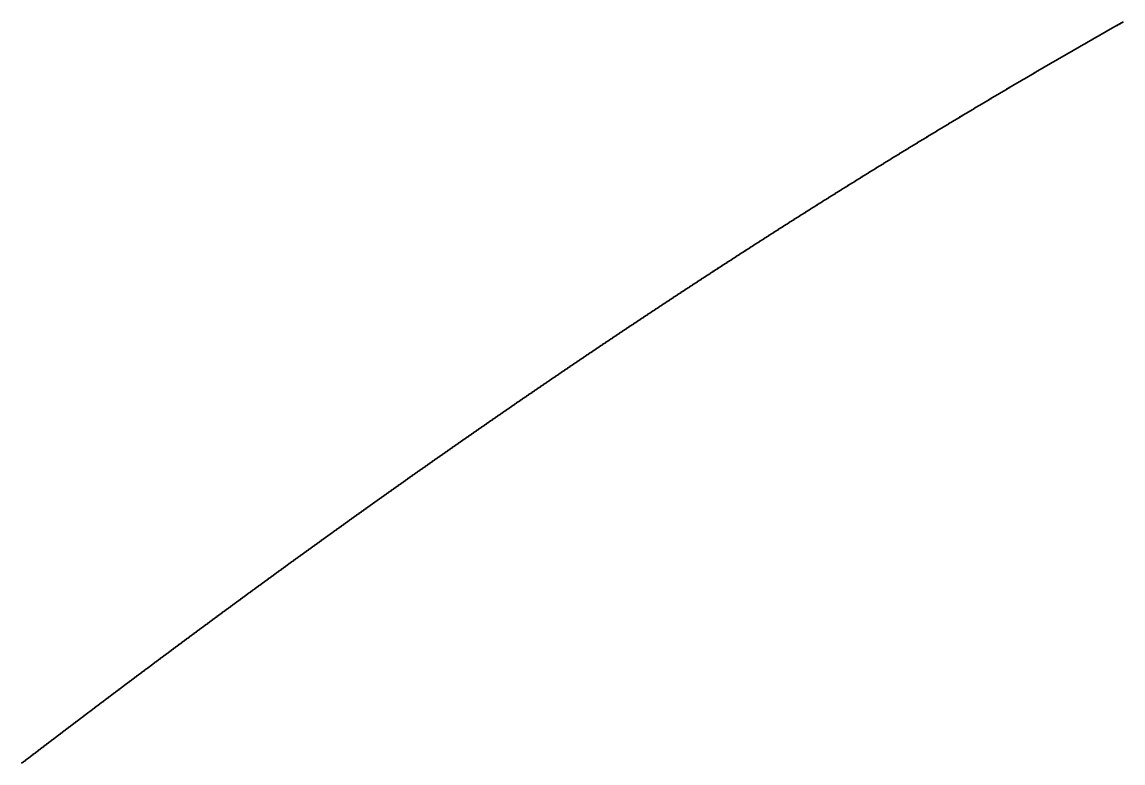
# Model space of a CAD drawing. Header units: metres. Extents: x 0 to 360, y 0 to 49.
# Drawn here: x 78.76 to 90, y 34.67 to 42.23 of the extents above; entities that cross this region are included whole.
import ezdxf

# ---------------------------------------------------------------- set-up
doc = ezdxf.new("R2010")
doc.units = ezdxf.units.M

msp = doc.modelspace()

# ---------------------------------------------------------------- linework, layer by layer
for p in [(89.847, 42.148), (89.853, 42.151), (89.859, 42.155), (89.865, 42.158), (89.871, 42.162), (89.877, 42.165), (89.883, 42.168), (89.889, 42.172), (89.895, 42.175), (89.901, 42.178), (89.906, 42.182), (89.912, 42.185), (89.918, 42.188), (89.924, 42.192), (89.93, 42.195), (89.936, 42.198), (89.942, 42.202), (89.948, 42.205), (89.954, 42.208), (89.96, 42.212), (89.966, 42.215), (89.972, 42.219), (89.977, 42.222), (89.983, 42.225), (89.989, 42.229), (89.995, 42.232), (89.652, 42.037), (89.658, 42.04), (89.664, 42.043), (89.67, 42.047), (89.676, 42.05), (89.682, 42.054), (89.688, 42.057), (89.693, 42.06), (89.699, 42.064), (89.705, 42.067), (89.711, 42.071), (89.717, 42.074), (89.723, 42.077), (89.729, 42.081), (89.735, 42.084), (89.741, 42.087), (89.747, 42.091), (89.753, 42.094), (89.759, 42.098), (89.764, 42.101), (89.77, 42.104), (89.776, 42.108), (89.782, 42.111), (89.788, 42.114), (89.794, 42.118), (89.8, 42.121), (89.806, 42.125), (89.812, 42.128), (89.818, 42.131), (89.824, 42.135), (89.83, 42.138), (89.835, 42.141), (89.841, 42.145), (89.457, 41.924), (89.463, 41.928), (89.469, 41.931), (89.475, 41.935), (89.48, 41.938), (89.486, 41.941), (89.492, 41.945), (89.498, 41.948), (89.504, 41.952), (89.51, 41.955), (89.516, 41.959), (89.522, 41.962), (89.528, 41.965), (89.534, 41.969), (89.54, 41.972), (89.546, 41.976), (89.551, 41.979), (89.557, 41.982), (89.563, 41.986), (89.569, 41.989), (89.575, 41.993), (89.581, 41.996), (89.587, 41.999), (89.593, 42.003), (89.599, 42.006), (89.605, 42.01), (89.611, 42.013), (89.617, 42.016), (89.622, 42.02), (89.628, 42.023), (89.634, 42.026), (89.64, 42.03), (89.646, 42.033), (89.261, 41.811), (89.267, 41.815), (89.273, 41.818), (89.279, 41.822), (89.285, 41.825), (89.291, 41.829), (89.297, 41.832), (89.303, 41.835), (89.309, 41.839), (89.315, 41.842), (89.321, 41.846), (89.327, 41.849), (89.332, 41.853), (89.338, 41.856), (89.344, 41.859), (89.35, 41.863), (89.356, 41.866), (89.362, 41.87), (89.368, 41.873), (89.374, 41.877), (89.38, 41.88), (89.386, 41.883), (89.392, 41.887), (89.398, 41.89), (89.404, 41.894), (89.409, 41.897), (89.415, 41.9), (89.421, 41.904), (89.427, 41.907), (89.433, 41.911), (89.439, 41.914), (89.445, 41.918), (89.451, 41.921), (89.066, 41.697), (89.072, 41.701), (89.078, 41.704), (89.084, 41.708), (89.09, 41.711), (89.096, 41.715), (89.102, 41.718), (89.108, 41.722), (89.113, 41.725), (89.119, 41.729), (89.125, 41.732), (89.131, 41.735), (89.137, 41.739), (89.143, 41.742), (89.149, 41.746), (89.155, 41.749), (89.161, 41.753), (89.167, 41.756), (89.173, 41.76), (89.179, 41.763), (89.185, 41.767), (89.19, 41.77), (89.196, 41.773), (89.202, 41.777), (89.208, 41.78), (89.214, 41.784), (89.22, 41.787), (89.226, 41.791), (89.232, 41.794), (89.238, 41.798), (89.244, 41.801), (89.25, 41.804), (89.256, 41.808), (88.877, 41.586), (88.882, 41.59), (88.888, 41.593), (88.894, 41.597), (88.9, 41.6), (88.906, 41.604), (88.912, 41.607), (88.918, 41.611), (88.924, 41.614), (88.93, 41.617), (88.936, 41.621), (88.942, 41.624), (88.948, 41.628), (88.954, 41.631), (88.959, 41.635), (88.965, 41.638), (88.971, 41.642), (88.977, 41.645), (88.983, 41.649), (88.989, 41.652), (88.995, 41.656), (89.001, 41.659), (89.007, 41.663), (89.013, 41.666), (89.019, 41.67), (89.025, 41.673), (89.031, 41.677), (89.036, 41.68), (89.042, 41.684), (89.048, 41.687), (89.054, 41.69), (89.06, 41.694), (88.687, 41.474), (88.693, 41.478), (88.699, 41.481), (88.705, 41.485), (88.711, 41.488), (88.717, 41.492), (88.723, 41.495), (88.728, 41.499), (88.734, 41.502), (88.74, 41.506), (88.746, 41.509), (88.752, 41.513), (88.758, 41.516), (88.764, 41.52), (88.77, 41.523), (88.776, 41.527), (88.782, 41.53), (88.788, 41.534), (88.794, 41.537), (88.8, 41.541), (88.805, 41.544), (88.811, 41.548), (88.817, 41.551), (88.823, 41.555), (88.829, 41.558), (88.835, 41.562), (88.841, 41.565), (88.847, 41.569), (88.853, 41.572), (88.859, 41.576), (88.865, 41.579), (88.871, 41.583), (88.497, 41.361), (88.503, 41.365), (88.509, 41.368), (88.515, 41.372), (88.521, 41.375), (88.527, 41.379), (88.533, 41.382), (88.539, 41.386), (88.545, 41.389), (88.551, 41.393), (88.557, 41.397), (88.563, 41.4), (88.569, 41.404), (88.574, 41.407), (88.58, 41.411), (88.586, 41.414), (88.592, 41.418), (88.598, 41.421), (88.604, 41.425), (88.61, 41.428), (88.616, 41.432), (88.622, 41.435), (88.628, 41.439), (88.634, 41.442), (88.64, 41.446), (88.646, 41.449), (88.651, 41.453), (88.657, 41.456), (88.663, 41.46), (88.669, 41.463), (88.675, 41.467), (88.681, 41.471), (88.308, 41.248), (88.314, 41.251), (88.32, 41.255), (88.326, 41.258), (88.331, 41.262), (88.337, 41.265), (88.343, 41.269), (88.349, 41.272), (88.355, 41.276), (88.361, 41.28), (88.367, 41.283), (88.373, 41.287), (88.379, 41.29), (88.385, 41.294), (88.391, 41.297), (88.397, 41.301), (88.403, 41.304), (88.408, 41.308), (88.414, 41.312), (88.42, 41.315), (88.426, 41.319), (88.432, 41.322), (88.438, 41.326), (88.444, 41.329), (88.45, 41.333), (88.456, 41.336), (88.462, 41.34), (88.468, 41.343), (88.474, 41.347), (88.48, 41.351), (88.486, 41.354), (88.491, 41.358), (88.124, 41.137), (88.13, 41.14), (88.136, 41.144), (88.142, 41.148), (88.148, 41.151), (88.154, 41.155), (88.16, 41.158), (88.165, 41.162), (88.171, 41.165), (88.177, 41.169), (88.183, 41.173), (88.189, 41.176), (88.195, 41.18), (88.201, 41.183), (88.207, 41.187), (88.213, 41.19), (88.219, 41.194), (88.225, 41.198), (88.231, 41.201), (88.237, 41.205), (88.243, 41.208), (88.248, 41.212), (88.254, 41.215), (88.26, 41.219), (88.266, 41.223), (88.272, 41.226), (88.278, 41.23), (88.284, 41.233), (88.29, 41.237), (88.296, 41.24), (88.302, 41.244), (87.94, 41.025), (87.946, 41.029), (87.952, 41.032), (87.958, 41.036), (87.964, 41.04), (87.97, 41.043), (87.976, 41.047), (87.982, 41.05), (87.988, 41.054), (87.993, 41.058), (87.999, 41.061), (88.005, 41.065), (88.011, 41.068), (88.017, 41.072), (88.023, 41.076), (88.029, 41.079), (88.035, 41.083), (88.041, 41.086), (88.047, 41.09), (88.053, 41.094), (88.059, 41.097), (88.065, 41.101), (88.071, 41.104), (88.077, 41.108), (88.082, 41.112), (88.088, 41.115), (88.094, 41.119), (88.1, 41.122), (88.106, 41.126), (88.112, 41.13), (88.118, 41.133), (87.756, 40.913), (87.762, 40.917), (87.768, 40.92), (87.774, 40.924), (87.78, 40.927), (87.786, 40.931), (87.792, 40.935), (87.798, 40.938), (87.804, 40.942), (87.81, 40.946), (87.816, 40.949), (87.822, 40.953), (87.827, 40.957), (87.833, 40.96), (87.839, 40.964), (87.845, 40.967), (87.851, 40.971), (87.857, 40.975), (87.863, 40.978), (87.869, 40.982), (87.875, 40.985), (87.881, 40.989), (87.887, 40.993), (87.893, 40.996), (87.899, 41), (87.905, 41.004), (87.91, 41.007), (87.916, 41.011), (87.922, 41.014), (87.928, 41.018), (87.934, 41.022), (87.572, 40.8), (87.578, 40.804), (87.584, 40.807), (87.59, 40.811), (87.596, 40.815), (87.602, 40.818), (87.608, 40.822), (87.614, 40.826), (87.62, 40.829), (87.626, 40.833), (87.632, 40.837), (87.638, 40.84), (87.644, 40.844), (87.649, 40.847), (87.655, 40.851), (87.661, 40.855), (87.667, 40.858), (87.673, 40.862), (87.679, 40.866), (87.685, 40.869), (87.691, 40.873), (87.697, 40.877), (87.703, 40.88), (87.709, 40.884), (87.715, 40.888), (87.721, 40.891), (87.727, 40.895), (87.733, 40.898), (87.738, 40.902), (87.744, 40.906), (87.75, 40.909), (87.388, 40.686), (87.394, 40.69), (87.4, 40.694), (87.406, 40.697), (87.412, 40.701), (87.418, 40.705), (87.424, 40.708), (87.43, 40.712), (87.436, 40.716), (87.442, 40.719), (87.448, 40.723), (87.454, 40.727), (87.46, 40.73), (87.465, 40.734), (87.471, 40.738), (87.477, 40.741), (87.483, 40.745), (87.489, 40.749), (87.495, 40.752), (87.501, 40.756), (87.507, 40.76), (87.513, 40.763), (87.519, 40.767), (87.525, 40.771), (87.531, 40.774), (87.537, 40.778), (87.543, 40.782), (87.549, 40.785), (87.555, 40.789), (87.56, 40.793), (87.566, 40.796), (87.21, 40.576), (87.216, 40.579), (87.222, 40.583), (87.228, 40.587), (87.234, 40.59), (87.24, 40.594), (87.246, 40.598), (87.252, 40.601), (87.258, 40.605), (87.264, 40.609), (87.27, 40.613), (87.276, 40.616), (87.281, 40.62), (87.287, 40.624), (87.293, 40.627), (87.299, 40.631), (87.305, 40.635), (87.311, 40.638), (87.317, 40.642), (87.323, 40.646), (87.329, 40.649), (87.335, 40.653), (87.341, 40.657), (87.347, 40.661), (87.353, 40.664), (87.359, 40.668), (87.365, 40.672), (87.371, 40.675), (87.376, 40.679), (87.382, 40.683), (87.026, 40.461), (87.032, 40.464), (87.038, 40.468), (87.044, 40.472), (87.05, 40.475), (87.056, 40.479), (87.062, 40.483), (87.068, 40.487), (87.074, 40.49), (87.08, 40.494), (87.086, 40.498), (87.091, 40.501), (87.097, 40.505), (87.103, 40.509), (87.109, 40.513), (87.115, 40.516), (87.121, 40.52), (87.127, 40.524), (87.133, 40.527), (87.139, 40.531), (87.145, 40.535), (87.151, 40.539), (87.157, 40.542), (87.163, 40.546), (87.169, 40.55), (87.175, 40.553), (87.181, 40.557), (87.186, 40.561), (87.192, 40.564), (87.198, 40.568), (87.204, 40.572), (86.848, 40.348), (86.854, 40.352), (86.86, 40.356), (86.866, 40.36), (86.872, 40.363), (86.878, 40.367), (86.884, 40.371), (86.889, 40.375), (86.895, 40.378), (86.901, 40.382), (86.907, 40.386), (86.913, 40.39), (86.919, 40.393), (86.925, 40.397), (86.931, 40.401), (86.937, 40.405), (86.943, 40.408), (86.949, 40.412), (86.955, 40.416), (86.961, 40.419), (86.967, 40.423), (86.973, 40.427), (86.979, 40.431), (86.985, 40.434), (86.99, 40.438), (86.996, 40.442), (87.002, 40.446), (87.008, 40.449), (87.014, 40.453), (87.02, 40.457), (86.67, 40.236), (86.676, 40.24), (86.682, 40.243), (86.687, 40.247), (86.693, 40.251), (86.699, 40.255), (86.705, 40.258), (86.711, 40.262), (86.717, 40.266), (86.723, 40.27), (86.729, 40.273), (86.735, 40.277), (86.741, 40.281), (86.747, 40.285), (86.753, 40.288), (86.759, 40.292), (86.765, 40.296), (86.771, 40.3), (86.777, 40.303), (86.783, 40.307), (86.788, 40.311), (86.794, 40.315), (86.8, 40.318), (86.806, 40.322), (86.812, 40.326), (86.818, 40.33), (86.824, 40.333), (86.83, 40.337), (86.836, 40.341), (86.842, 40.345), (86.497, 40.126), (86.503, 40.13), (86.509, 40.134), (86.515, 40.138), (86.521, 40.141), (86.527, 40.145), (86.533, 40.149), (86.539, 40.153), (86.545, 40.156), (86.551, 40.16), (86.557, 40.164), (86.563, 40.168), (86.569, 40.172), (86.575, 40.175), (86.581, 40.179), (86.586, 40.183), (86.592, 40.187), (86.598, 40.19), (86.604, 40.194), (86.61, 40.198), (86.616, 40.202), (86.622, 40.206), (86.628, 40.209), (86.634, 40.213), (86.64, 40.217), (86.646, 40.221), (86.652, 40.224), (86.658, 40.228), (86.664, 40.232), (86.319, 40.012), (86.325, 40.016), (86.331, 40.02), (86.337, 40.024), (86.343, 40.027), (86.349, 40.031), (86.355, 40.035), (86.361, 40.039), (86.366, 40.043), (86.372, 40.046), (86.378, 40.05), (86.384, 40.054), (86.39, 40.058), (86.396, 40.062), (86.402, 40.065), (86.408, 40.069), (86.414, 40.073), (86.42, 40.077), (86.426, 40.081), (86.432, 40.084), (86.438, 40.088), (86.444, 40.092), (86.45, 40.096), (86.456, 40.1), (86.462, 40.103), (86.468, 40.107), (86.474, 40.111), (86.479, 40.115), (86.485, 40.119), (86.491, 40.122), (86.146, 39.901), (86.152, 39.905), (86.158, 39.909), (86.164, 39.913), (86.17, 39.917), (86.176, 39.92), (86.182, 39.924), (86.188, 39.928), (86.194, 39.932), (86.2, 39.936), (86.206, 39.94), (86.212, 39.943), (86.218, 39.947), (86.224, 39.951), (86.23, 39.955), (86.236, 39.959), (86.242, 39.963), (86.248, 39.966), (86.254, 39.97), (86.259, 39.974), (86.265, 39.978), (86.271, 39.982), (86.277, 39.985), (86.283, 39.989), (86.289, 39.993), (86.295, 39.997), (86.301, 40.001), (86.307, 40.005), (86.313, 40.008), (85.968, 39.786), (85.974, 39.79), (85.98, 39.794), (85.986, 39.798), (85.992, 39.801), (85.998, 39.805), (86.004, 39.809), (86.01, 39.813), (86.016, 39.817), (86.022, 39.821), (86.027, 39.825), (86.033, 39.828), (86.039, 39.832), (86.045, 39.836), (86.051, 39.84), (86.057, 39.844), (86.063, 39.848), (86.069, 39.851), (86.075, 39.855), (86.081, 39.859), (86.087, 39.863), (86.093, 39.867), (86.099, 39.871), (86.105, 39.874), (86.111, 39.878), (86.117, 39.882), (86.123, 39.886), (86.129, 39.89), (86.135, 39.894), (86.141, 39.897), (85.795, 39.674), (85.801, 39.678), (85.807, 39.682), (85.813, 39.686), (85.819, 39.689), (85.825, 39.693), (85.831, 39.697), (85.837, 39.701), (85.843, 39.705), (85.849, 39.709), (85.855, 39.713), (85.861, 39.717), (85.867, 39.72), (85.873, 39.724), (85.879, 39.728), (85.885, 39.732), (85.891, 39.736), (85.897, 39.74), (85.903, 39.744), (85.908, 39.747), (85.914, 39.751), (85.92, 39.755), (85.926, 39.759), (85.932, 39.763), (85.938, 39.767), (85.944, 39.771), (85.95, 39.774), (85.956, 39.778), (85.962, 39.782), (85.623, 39.561), (85.629, 39.565), (85.635, 39.569), (85.641, 39.573), (85.647, 39.577), (85.653, 39.581), (85.658, 39.585), (85.664, 39.589), (85.67, 39.592), (85.676, 39.596), (85.682, 39.6), (85.688, 39.604), (85.694, 39.608), (85.7, 39.612), (85.706, 39.616), (85.712, 39.62), (85.718, 39.624), (85.724, 39.627), (85.73, 39.631), (85.736, 39.635), (85.742, 39.639), (85.748, 39.643), (85.754, 39.647), (85.76, 39.651), (85.766, 39.655), (85.772, 39.658), (85.778, 39.662), (85.783, 39.666), (85.789, 39.67), (85.456, 39.452), (85.462, 39.456), (85.468, 39.46), (85.474, 39.464), (85.48, 39.468), (85.486, 39.472), (85.492, 39.475), (85.498, 39.479), (85.504, 39.483), (85.51, 39.487), (85.516, 39.491), (85.522, 39.495), (85.527, 39.499), (85.533, 39.503), (85.539, 39.507), (85.545, 39.511), (85.551, 39.514), (85.557, 39.518), (85.563, 39.522), (85.569, 39.526), (85.575, 39.53), (85.581, 39.534), (85.587, 39.538), (85.593, 39.542), (85.599, 39.546), (85.605, 39.55), (85.611, 39.554), (85.617, 39.557), (85.283, 39.338), (85.289, 39.342), (85.295, 39.346), (85.301, 39.35), (85.307, 39.354), (85.313, 39.358), (85.319, 39.362), (85.325, 39.366), (85.331, 39.37), (85.337, 39.373), (85.343, 39.377), (85.349, 39.381), (85.355, 39.385), (85.361, 39.389), (85.367, 39.393), (85.373, 39.397), (85.379, 39.401), (85.385, 39.405), (85.39, 39.409), (85.396, 39.413), (85.402, 39.417), (85.408, 39.421), (85.414, 39.425), (85.42, 39.428), (85.426, 39.432), (85.432, 39.436), (85.438, 39.44), (85.444, 39.444), (85.45, 39.448), (85.116, 39.228), (85.122, 39.232), (85.128, 39.236), (85.134, 39.239), (85.14, 39.243), (85.146, 39.247), (85.152, 39.251), (85.158, 39.255), (85.164, 39.259), (85.17, 39.263), (85.176, 39.267), (85.182, 39.271), (85.188, 39.275), (85.194, 39.279), (85.2, 39.283), (85.206, 39.287), (85.212, 39.291), (85.218, 39.295), (85.224, 39.299), (85.23, 39.303), (85.236, 39.307), (85.242, 39.311), (85.248, 39.314), (85.253, 39.318), (85.259, 39.322), (85.265, 39.326), (85.271, 39.33), (85.277, 39.334), (84.944, 39.113), (84.95, 39.117), (84.955, 39.121), (84.961, 39.125), (84.967, 39.129), (84.973, 39.132), (84.979, 39.136), (84.985, 39.14), (84.991, 39.144), (84.997, 39.148), (85.003, 39.152), (85.009, 39.156), (85.015, 39.16), (85.021, 39.164), (85.027, 39.168), (85.033, 39.172), (85.039, 39.176), (85.045, 39.18), (85.051, 39.184), (85.057, 39.188), (85.063, 39.192), (85.069, 39.196), (85.075, 39.2), (85.081, 39.204), (85.087, 39.208), (85.093, 39.212), (85.099, 39.216), (85.104, 39.22), (85.11, 39.224), (84.777, 39.001), (84.783, 39.005), (84.789, 39.009), (84.794, 39.013), (84.8, 39.017), (84.806, 39.021), (84.812, 39.025), (84.818, 39.029), (84.824, 39.033), (84.83, 39.037), (84.836, 39.041), (84.842, 39.045), (84.848, 39.049), (84.854, 39.053), (84.86, 39.057), (84.866, 39.061), (84.872, 39.065), (84.878, 39.069), (84.884, 39.073), (84.89, 39.077), (84.896, 39.081), (84.902, 39.085), (84.908, 39.089), (84.914, 39.093), (84.92, 39.097), (84.926, 39.101), (84.932, 39.105), (84.938, 39.109), (84.61, 38.889), (84.616, 38.893), (84.622, 38.897), (84.627, 38.901), (84.633, 38.905), (84.639, 38.909), (84.645, 38.913), (84.651, 38.917), (84.657, 38.921), (84.663, 38.925), (84.669, 38.929), (84.675, 38.933), (84.681, 38.937), (84.687, 38.941), (84.693, 38.945), (84.699, 38.949), (84.705, 38.953), (84.711, 38.957), (84.717, 38.961), (84.723, 38.965), (84.729, 38.969), (84.735, 38.973), (84.741, 38.977), (84.747, 38.981), (84.753, 38.985), (84.759, 38.989), (84.765, 38.993), (84.771, 38.997), (84.443, 38.776), (84.448, 38.78), (84.454, 38.784), (84.46, 38.788), (84.466, 38.792), (84.472, 38.796), (84.478, 38.8), (84.484, 38.804), (84.49, 38.808), (84.496, 38.812), (84.502, 38.816), (84.508, 38.82), (84.514, 38.825), (84.52, 38.829), (84.526, 38.833), (84.532, 38.837), (84.538, 38.841), (84.544, 38.845), (84.55, 38.849), (84.556, 38.853), (84.562, 38.857), (84.568, 38.861), (84.574, 38.865), (84.58, 38.869), (84.586, 38.873), (84.592, 38.877), (84.598, 38.881), (84.604, 38.885), (84.275, 38.663), (84.281, 38.667), (84.287, 38.671), (84.293, 38.675), (84.299, 38.679), (84.305, 38.683), (84.311, 38.687), (84.317, 38.691), (84.323, 38.695), (84.329, 38.699), (84.335, 38.703), (84.341, 38.707), (84.347, 38.711), (84.353, 38.716), (84.359, 38.72), (84.365, 38.724), (84.371, 38.728), (84.377, 38.732), (84.383, 38.736), (84.389, 38.74), (84.395, 38.744), (84.401, 38.748), (84.407, 38.752), (84.413, 38.756), (84.419, 38.76), (84.425, 38.764), (84.431, 38.768), (84.437, 38.772), (84.114, 38.553), (84.12, 38.557), (84.126, 38.561), (84.132, 38.565), (84.138, 38.569), (84.144, 38.574), (84.15, 38.578), (84.156, 38.582), (84.162, 38.586), (84.168, 38.59), (84.174, 38.594), (84.18, 38.598), (84.186, 38.602), (84.192, 38.606), (84.198, 38.61), (84.204, 38.614), (84.21, 38.618), (84.216, 38.622), (84.222, 38.626), (84.228, 38.63), (84.234, 38.634), (84.24, 38.639), (84.246, 38.643), (84.251, 38.647), (84.257, 38.651), (84.263, 38.655), (84.269, 38.659), (83.947, 38.439), (83.953, 38.443), (83.959, 38.447), (83.965, 38.451), (83.971, 38.455), (83.977, 38.459), (83.983, 38.463), (83.989, 38.468), (83.995, 38.472), (84.001, 38.476), (84.007, 38.48), (84.013, 38.484), (84.019, 38.488), (84.025, 38.492), (84.031, 38.496), (84.036, 38.5), (84.042, 38.504), (84.048, 38.508), (84.054, 38.512), (84.06, 38.516), (84.066, 38.521), (84.072, 38.525), (84.078, 38.529), (84.084, 38.533), (84.09, 38.537), (84.096, 38.541), (84.102, 38.545), (84.108, 38.549), (83.786, 38.328), (83.792, 38.332), (83.798, 38.336), (83.803, 38.34), (83.809, 38.345), (83.815, 38.349), (83.821, 38.353), (83.827, 38.357), (83.833, 38.361), (83.839, 38.365), (83.845, 38.369), (83.851, 38.373), (83.857, 38.377), (83.863, 38.382), (83.869, 38.386), (83.875, 38.39), (83.881, 38.394), (83.887, 38.398), (83.893, 38.402), (83.899, 38.406), (83.905, 38.41), (83.911, 38.414), (83.917, 38.418), (83.923, 38.423), (83.929, 38.427), (83.935, 38.431), (83.941, 38.435), (83.618, 38.213), (83.624, 38.217), (83.63, 38.221), (83.636, 38.225), (83.642, 38.229), (83.648, 38.233), (83.654, 38.238), (83.66, 38.242), (83.666, 38.246), (83.672, 38.25), (83.678, 38.254), (83.684, 38.258), (83.69, 38.262), (83.696, 38.266), (83.702, 38.271), (83.708, 38.275), (83.714, 38.279), (83.72, 38.283), (83.726, 38.287), (83.732, 38.291), (83.738, 38.295), (83.744, 38.299), (83.75, 38.303), (83.756, 38.308), (83.762, 38.312), (83.768, 38.316), (83.774, 38.32), (83.78, 38.324), (83.457, 38.101), (83.463, 38.105), (83.469, 38.109), (83.475, 38.113), (83.481, 38.118), (83.487, 38.122), (83.493, 38.126), (83.499, 38.13), (83.505, 38.134), (83.511, 38.138), (83.517, 38.142), (83.523, 38.147), (83.529, 38.151), (83.534, 38.155), (83.54, 38.159), (83.546, 38.163), (83.552, 38.167), (83.558, 38.171), (83.564, 38.176), (83.57, 38.18), (83.576, 38.184), (83.582, 38.188), (83.588, 38.192), (83.594, 38.196), (83.6, 38.2), (83.606, 38.205), (83.612, 38.209), (83.295, 37.989), (83.301, 37.993), (83.307, 37.997), (83.313, 38.001), (83.319, 38.005), (83.325, 38.01), (83.331, 38.014), (83.337, 38.018), (83.343, 38.022), (83.349, 38.026), (83.355, 38.03), (83.361, 38.035), (83.367, 38.039), (83.373, 38.043), (83.379, 38.047), (83.385, 38.051), (83.391, 38.055), (83.397, 38.06), (83.403, 38.064), (83.409, 38.068), (83.415, 38.072), (83.421, 38.076), (83.427, 38.08), (83.433, 38.084), (83.439, 38.089), (83.445, 38.093), (83.451, 38.097), (83.134, 37.876), (83.14, 37.88), (83.146, 37.884), (83.152, 37.889), (83.158, 37.893), (83.164, 37.897), (83.17, 37.901), (83.176, 37.905), (83.182, 37.91), (83.188, 37.914), (83.194, 37.918), (83.199, 37.922), (83.205, 37.926), (83.211, 37.93), (83.217, 37.935), (83.223, 37.939), (83.229, 37.943), (83.235, 37.947), (83.241, 37.951), (83.247, 37.955), (83.253, 37.96), (83.259, 37.964), (83.265, 37.968), (83.271, 37.972), (83.277, 37.976), (83.283, 37.98), (83.289, 37.985), (82.972, 37.763), (82.978, 37.767), (82.984, 37.771), (82.99, 37.775), (82.996, 37.78), (83.002, 37.784), (83.008, 37.788), (83.014, 37.792), (83.02, 37.796), (83.026, 37.801), (83.032, 37.805), (83.038, 37.809), (83.044, 37.813), (83.05, 37.817), (83.056, 37.822), (83.062, 37.826), (83.068, 37.83), (83.074, 37.834), (83.08, 37.838), (83.086, 37.843), (83.092, 37.847), (83.098, 37.851), (83.104, 37.855), (83.11, 37.859), (83.116, 37.864), (83.122, 37.868), (83.128, 37.872), (82.816, 37.653), (82.822, 37.658), (82.828, 37.662), (82.834, 37.666), (82.84, 37.67), (82.846, 37.674), (82.852, 37.679), (82.858, 37.683), (82.864, 37.687), (82.87, 37.691), (82.876, 37.696), (82.882, 37.7), (82.888, 37.704), (82.894, 37.708), (82.9, 37.712), (82.906, 37.717), (82.912, 37.721), (82.918, 37.725), (82.924, 37.729), (82.93, 37.733), (82.936, 37.738), (82.942, 37.742), (82.948, 37.746), (82.954, 37.75), (82.96, 37.754), (82.966, 37.759), (82.655, 37.539), (82.661, 37.543), (82.667, 37.548), (82.673, 37.552), (82.679, 37.556), (82.685, 37.56), (82.69, 37.565), (82.696, 37.569), (82.702, 37.573), (82.708, 37.577), (82.714, 37.582), (82.72, 37.586), (82.726, 37.59), (82.732, 37.594), (82.738, 37.598), (82.744, 37.603), (82.75, 37.607), (82.756, 37.611), (82.762, 37.615), (82.768, 37.62), (82.774, 37.624), (82.78, 37.628), (82.786, 37.632), (82.792, 37.637), (82.798, 37.641), (82.804, 37.645), (82.81, 37.649), (82.499, 37.429), (82.505, 37.433), (82.511, 37.437), (82.517, 37.442), (82.523, 37.446), (82.529, 37.45), (82.535, 37.454), (82.541, 37.459), (82.547, 37.463), (82.553, 37.467), (82.559, 37.471), (82.565, 37.476), (82.571, 37.48), (82.577, 37.484), (82.583, 37.488), (82.589, 37.493), (82.595, 37.497), (82.601, 37.501), (82.607, 37.505), (82.613, 37.51), (82.619, 37.514), (82.625, 37.518), (82.631, 37.522), (82.637, 37.527), (82.643, 37.531), (82.649, 37.535), (82.337, 37.314), (82.343, 37.318), (82.349, 37.322), (82.355, 37.327), (82.361, 37.331), (82.367, 37.335), (82.373, 37.339), (82.379, 37.344), (82.385, 37.348), (82.391, 37.352), (82.397, 37.356), (82.403, 37.361), (82.409, 37.365), (82.415, 37.369), (82.421, 37.373), (82.427, 37.378), (82.433, 37.382), (82.439, 37.386), (82.445, 37.391), (82.451, 37.395), (82.457, 37.399), (82.463, 37.403), (82.469, 37.408), (82.475, 37.412), (82.481, 37.416), (82.487, 37.42), (82.493, 37.425), (82.181, 37.202), (82.187, 37.207), (82.193, 37.211), (82.199, 37.215), (82.205, 37.22), (82.211, 37.224), (82.217, 37.228), (82.223, 37.232), (82.229, 37.237), (82.235, 37.241), (82.241, 37.245), (82.247, 37.25), (82.253, 37.254), (82.259, 37.258), (82.265, 37.262), (82.271, 37.267), (82.277, 37.271), (82.283, 37.275), (82.289, 37.28), (82.295, 37.284), (82.301, 37.288), (82.307, 37.292), (82.313, 37.297), (82.319, 37.301), (82.325, 37.305), (82.331, 37.309), (82.025, 37.091), (82.031, 37.095), (82.037, 37.099), (82.043, 37.104), (82.049, 37.108), (82.055, 37.112), (82.061, 37.117), (82.067, 37.121), (82.073, 37.125), (82.079, 37.129), (82.085, 37.134), (82.091, 37.138), (82.097, 37.142), (82.103, 37.147), (82.109, 37.151), (82.115, 37.155), (82.121, 37.16), (82.127, 37.164), (82.133, 37.168), (82.139, 37.172), (82.145, 37.177), (82.151, 37.181), (82.157, 37.185), (82.163, 37.19), (82.169, 37.194), (82.175, 37.198), (81.869, 36.979), (81.875, 36.983), (81.881, 36.987), (81.887, 36.992), (81.893, 36.996), (81.899, 37), (81.905, 37.004), (81.911, 37.009), (81.917, 37.013), (81.923, 37.017), (81.929, 37.022), (81.935, 37.026), (81.941, 37.03), (81.947, 37.035), (81.953, 37.039), (81.959, 37.043), (81.965, 37.048), (81.971, 37.052), (81.977, 37.056), (81.983, 37.061), (81.989, 37.065), (81.995, 37.069), (82.001, 37.074), (82.007, 37.078), (82.013, 37.082), (82.019, 37.086), (81.713, 36.866), (81.719, 36.87), (81.725, 36.875), (81.731, 36.879), (81.737, 36.883), (81.743, 36.888), (81.749, 36.892), (81.755, 36.896), (81.761, 36.901), (81.767, 36.905), (81.773, 36.909), (81.779, 36.914), (81.785, 36.918), (81.791, 36.922), (81.797, 36.927), (81.803, 36.931), (81.809, 36.935), (81.815, 36.94), (81.821, 36.944), (81.827, 36.948), (81.833, 36.953), (81.839, 36.957), (81.845, 36.961), (81.851, 36.966), (81.857, 36.97), (81.863, 36.974), (81.556, 36.753), (81.562, 36.757), (81.568, 36.762), (81.574, 36.766), (81.58, 36.77), (81.586, 36.775), (81.592, 36.779), (81.598, 36.783), (81.604, 36.788), (81.61, 36.792), (81.616, 36.796), (81.623, 36.801), (81.629, 36.805), (81.635, 36.81), (81.641, 36.814), (81.647, 36.818), (81.653, 36.823), (81.659, 36.827), (81.665, 36.831), (81.671, 36.836), (81.677, 36.84), (81.683, 36.844), (81.689, 36.849), (81.695, 36.853), (81.701, 36.857), (81.707, 36.862), (81.4, 36.639), (81.406, 36.644), (81.412, 36.648), (81.418, 36.653), (81.424, 36.657), (81.43, 36.661), (81.436, 36.666), (81.442, 36.67), (81.448, 36.674), (81.454, 36.679), (81.46, 36.683), (81.466, 36.688), (81.472, 36.692), (81.478, 36.696), (81.484, 36.701), (81.49, 36.705), (81.496, 36.709), (81.502, 36.714), (81.508, 36.718), (81.514, 36.722), (81.52, 36.727), (81.526, 36.731), (81.532, 36.736), (81.538, 36.74), (81.544, 36.744), (81.55, 36.749), (81.25, 36.53), (81.256, 36.534), (81.262, 36.539), (81.268, 36.543), (81.274, 36.548), (81.28, 36.552), (81.286, 36.556), (81.292, 36.561), (81.298, 36.565), (81.304, 36.569), (81.31, 36.574), (81.316, 36.578), (81.322, 36.583), (81.328, 36.587), (81.334, 36.591), (81.34, 36.596), (81.346, 36.6), (81.352, 36.604), (81.358, 36.609), (81.364, 36.613), (81.37, 36.618), (81.376, 36.622), (81.382, 36.626), (81.388, 36.631), (81.394, 36.635), (81.093, 36.416), (81.099, 36.42), (81.105, 36.424), (81.111, 36.429), (81.117, 36.433), (81.123, 36.438), (81.129, 36.442), (81.135, 36.446), (81.141, 36.451), (81.148, 36.455), (81.154, 36.46), (81.16, 36.464), (81.166, 36.468), (81.172, 36.473), (81.178, 36.477), (81.184, 36.482), (81.19, 36.486), (81.196, 36.49), (81.202, 36.495), (81.208, 36.499), (81.214, 36.504), (81.22, 36.508), (81.226, 36.512), (81.232, 36.517), (81.238, 36.521), (81.244, 36.526), (80.943, 36.305), (80.949, 36.31), (80.955, 36.314), (80.961, 36.319), (80.967, 36.323), (80.973, 36.327), (80.979, 36.332), (80.985, 36.336), (80.991, 36.341), (80.997, 36.345), (81.003, 36.35), (81.009, 36.354), (81.015, 36.358), (81.021, 36.363), (81.027, 36.367), (81.033, 36.372), (81.039, 36.376), (81.045, 36.38), (81.051, 36.385), (81.057, 36.389), (81.063, 36.394), (81.069, 36.398), (81.075, 36.402), (81.081, 36.407), (81.087, 36.411), (80.786, 36.19), (80.792, 36.195), (80.798, 36.199), (80.804, 36.204), (80.81, 36.208), (80.816, 36.212), (80.822, 36.217), (80.829, 36.221), (80.835, 36.226), (80.841, 36.23), (80.847, 36.235), (80.853, 36.239), (80.859, 36.243), (80.865, 36.248), (80.871, 36.252), (80.877, 36.257), (80.883, 36.261), (80.889, 36.266), (80.895, 36.27), (80.901, 36.274), (80.907, 36.279), (80.913, 36.283), (80.919, 36.288), (80.925, 36.292), (80.931, 36.297), (80.937, 36.301), (80.636, 36.079), (80.642, 36.084), (80.648, 36.088), (80.654, 36.092), (80.66, 36.097), (80.666, 36.101), (80.672, 36.106), (80.678, 36.11), (80.684, 36.115), (80.69, 36.119), (80.696, 36.124), (80.702, 36.128), (80.708, 36.133), (80.714, 36.137), (80.72, 36.141), (80.726, 36.146), (80.732, 36.15), (80.738, 36.155), (80.744, 36.159), (80.75, 36.164), (80.756, 36.168), (80.762, 36.172), (80.768, 36.177), (80.774, 36.181), (80.78, 36.186), (80.485, 35.968), (80.491, 35.972), (80.497, 35.977), (80.503, 35.981), (80.509, 35.986), (80.515, 35.99), (80.521, 35.994), (80.527, 35.999), (80.533, 36.003), (80.539, 36.008), (80.545, 36.012), (80.551, 36.017), (80.557, 36.021), (80.563, 36.026), (80.569, 36.03), (80.575, 36.035), (80.582, 36.039), (80.588, 36.044), (80.594, 36.048), (80.6, 36.052), (80.606, 36.057), (80.612, 36.061), (80.618, 36.066), (80.624, 36.07), (80.63, 36.075), (80.334, 35.856), (80.34, 35.86), (80.346, 35.865), (80.352, 35.869), (80.358, 35.874), (80.364, 35.878), (80.371, 35.883), (80.377, 35.887), (80.383, 35.892), (80.389, 35.896), (80.395, 35.901), (80.401, 35.905), (80.407, 35.91), (80.413, 35.914), (80.419, 35.918), (80.425, 35.923), (80.431, 35.927), (80.437, 35.932), (80.443, 35.936), (80.449, 35.941), (80.455, 35.945), (80.461, 35.95), (80.467, 35.954), (80.473, 35.959), (80.479, 35.963), (80.184, 35.744), (80.19, 35.748), (80.196, 35.753), (80.202, 35.757), (80.208, 35.762), (80.214, 35.766), (80.22, 35.771), (80.226, 35.775), (80.232, 35.779), (80.238, 35.784), (80.244, 35.788), (80.25, 35.793), (80.256, 35.797), (80.262, 35.802), (80.268, 35.806), (80.274, 35.811), (80.28, 35.815), (80.286, 35.82), (80.292, 35.824), (80.298, 35.829), (80.304, 35.833), (80.31, 35.838), (80.316, 35.842), (80.322, 35.847), (80.328, 35.851), (80.033, 35.631), (80.039, 35.635), (80.045, 35.64), (80.051, 35.644), (80.057, 35.649), (80.063, 35.653), (80.069, 35.658), (80.075, 35.662), (80.081, 35.667), (80.087, 35.671), (80.093, 35.676), (80.099, 35.681), (80.105, 35.685), (80.111, 35.69), (80.117, 35.694), (80.123, 35.699), (80.129, 35.703), (80.135, 35.708), (80.141, 35.712), (80.147, 35.717), (80.153, 35.721), (80.159, 35.726), (80.165, 35.73), (80.171, 35.735), (80.177, 35.739), (79.882, 35.518), (79.888, 35.522), (79.894, 35.527), (79.9, 35.531), (79.906, 35.536), (79.912, 35.541), (79.918, 35.545), (79.924, 35.55), (79.93, 35.554), (79.936, 35.559), (79.942, 35.563), (79.948, 35.568), (79.954, 35.572), (79.96, 35.577), (79.966, 35.581), (79.972, 35.586), (79.978, 35.59), (79.984, 35.595), (79.99, 35.599), (79.996, 35.604), (80.002, 35.608), (80.008, 35.613), (80.015, 35.617), (80.021, 35.622), (80.027, 35.626), (79.731, 35.405), (79.737, 35.409), (79.743, 35.414), (79.749, 35.418), (79.755, 35.423), (79.761, 35.427), (79.767, 35.432), (79.773, 35.436), (79.779, 35.441), (79.785, 35.445), (79.791, 35.45), (79.797, 35.454), (79.803, 35.459), (79.809, 35.464), (79.815, 35.468), (79.821, 35.473), (79.827, 35.477), (79.833, 35.482), (79.839, 35.486), (79.845, 35.491), (79.851, 35.495), (79.858, 35.5), (79.864, 35.504), (79.87, 35.509), (79.876, 35.513), (79.58, 35.291), (79.586, 35.295), (79.592, 35.3), (79.598, 35.304), (79.604, 35.309), (79.61, 35.314), (79.616, 35.318), (79.622, 35.323), (79.628, 35.327), (79.634, 35.332), (79.64, 35.336), (79.646, 35.341), (79.652, 35.345), (79.658, 35.35), (79.664, 35.355), (79.67, 35.359), (79.676, 35.364), (79.682, 35.368), (79.688, 35.373), (79.694, 35.377), (79.7, 35.382), (79.706, 35.386), (79.713, 35.391), (79.719, 35.395), (79.725, 35.4), (79.434, 35.181), (79.44, 35.186), (79.447, 35.19), (79.453, 35.195), (79.459, 35.199), (79.465, 35.204), (79.471, 35.209), (79.477, 35.213), (79.483, 35.218), (79.489, 35.222), (79.495, 35.227), (79.501, 35.231), (79.507, 35.236), (79.513, 35.241), (79.519, 35.245), (79.525, 35.25), (79.531, 35.254), (79.537, 35.259), (79.543, 35.263), (79.549, 35.268), (79.555, 35.273), (79.561, 35.277), (79.567, 35.282), (79.574, 35.286), (79.283, 35.067), (79.289, 35.071), (79.295, 35.076), (79.301, 35.08), (79.307, 35.085), (79.313, 35.09), (79.32, 35.094), (79.326, 35.099), (79.332, 35.103), (79.338, 35.108), (79.344, 35.113), (79.35, 35.117), (79.356, 35.122), (79.362, 35.126), (79.368, 35.131), (79.374, 35.135), (79.38, 35.14), (79.386, 35.145), (79.392, 35.149), (79.398, 35.154), (79.404, 35.158), (79.41, 35.163), (79.416, 35.167), (79.422, 35.172), (79.428, 35.177), (79.138, 34.956), (79.144, 34.961), (79.15, 34.966), (79.156, 34.97), (79.162, 34.975), (79.168, 34.979), (79.174, 34.984), (79.18, 34.989), (79.186, 34.993), (79.192, 34.998), (79.198, 35.002), (79.205, 35.007), (79.211, 35.012), (79.217, 35.016), (79.223, 35.021), (79.229, 35.025), (79.235, 35.03), (79.241, 35.035), (79.247, 35.039), (79.253, 35.044), (79.259, 35.048), (79.265, 35.053), (79.271, 35.058), (79.277, 35.062), (78.987, 34.841), (78.993, 34.846), (78.999, 34.851), (79.005, 34.855), (79.011, 34.86), (79.017, 34.864), (79.023, 34.869), (79.029, 34.874), (79.035, 34.878), (79.041, 34.883), (79.047, 34.887), (79.053, 34.892), (79.059, 34.897), (79.065, 34.901), (79.071, 34.906), (79.077, 34.91), (79.083, 34.915), (79.089, 34.92), (79.096, 34.924), (79.102, 34.929), (79.108, 34.933), (79.114, 34.938), (79.12, 34.943), (79.126, 34.947), (79.132, 34.952), (78.841, 34.73), (78.847, 34.735), (78.853, 34.74), (78.859, 34.744), (78.865, 34.749), (78.871, 34.754), (78.877, 34.758), (78.884, 34.763), (78.89, 34.767), (78.896, 34.772), (78.902, 34.777), (78.908, 34.781), (78.914, 34.786), (78.92, 34.791), (78.926, 34.795), (78.932, 34.8), (78.938, 34.804), (78.944, 34.809), (78.95, 34.814), (78.956, 34.818), (78.962, 34.823), (78.968, 34.827), (78.974, 34.832), (78.98, 34.837), (78.756, 34.666), (78.762, 34.67), (78.768, 34.675), (78.774, 34.679), (78.78, 34.684), (78.787, 34.689), (78.793, 34.693), (78.799, 34.698), (78.805, 34.703), (78.811, 34.707), (78.817, 34.712), (78.823, 34.716), (78.829, 34.721), (78.835, 34.726)]:
    msp.add_point(p)

doc.saveas('drawing.dxf')
